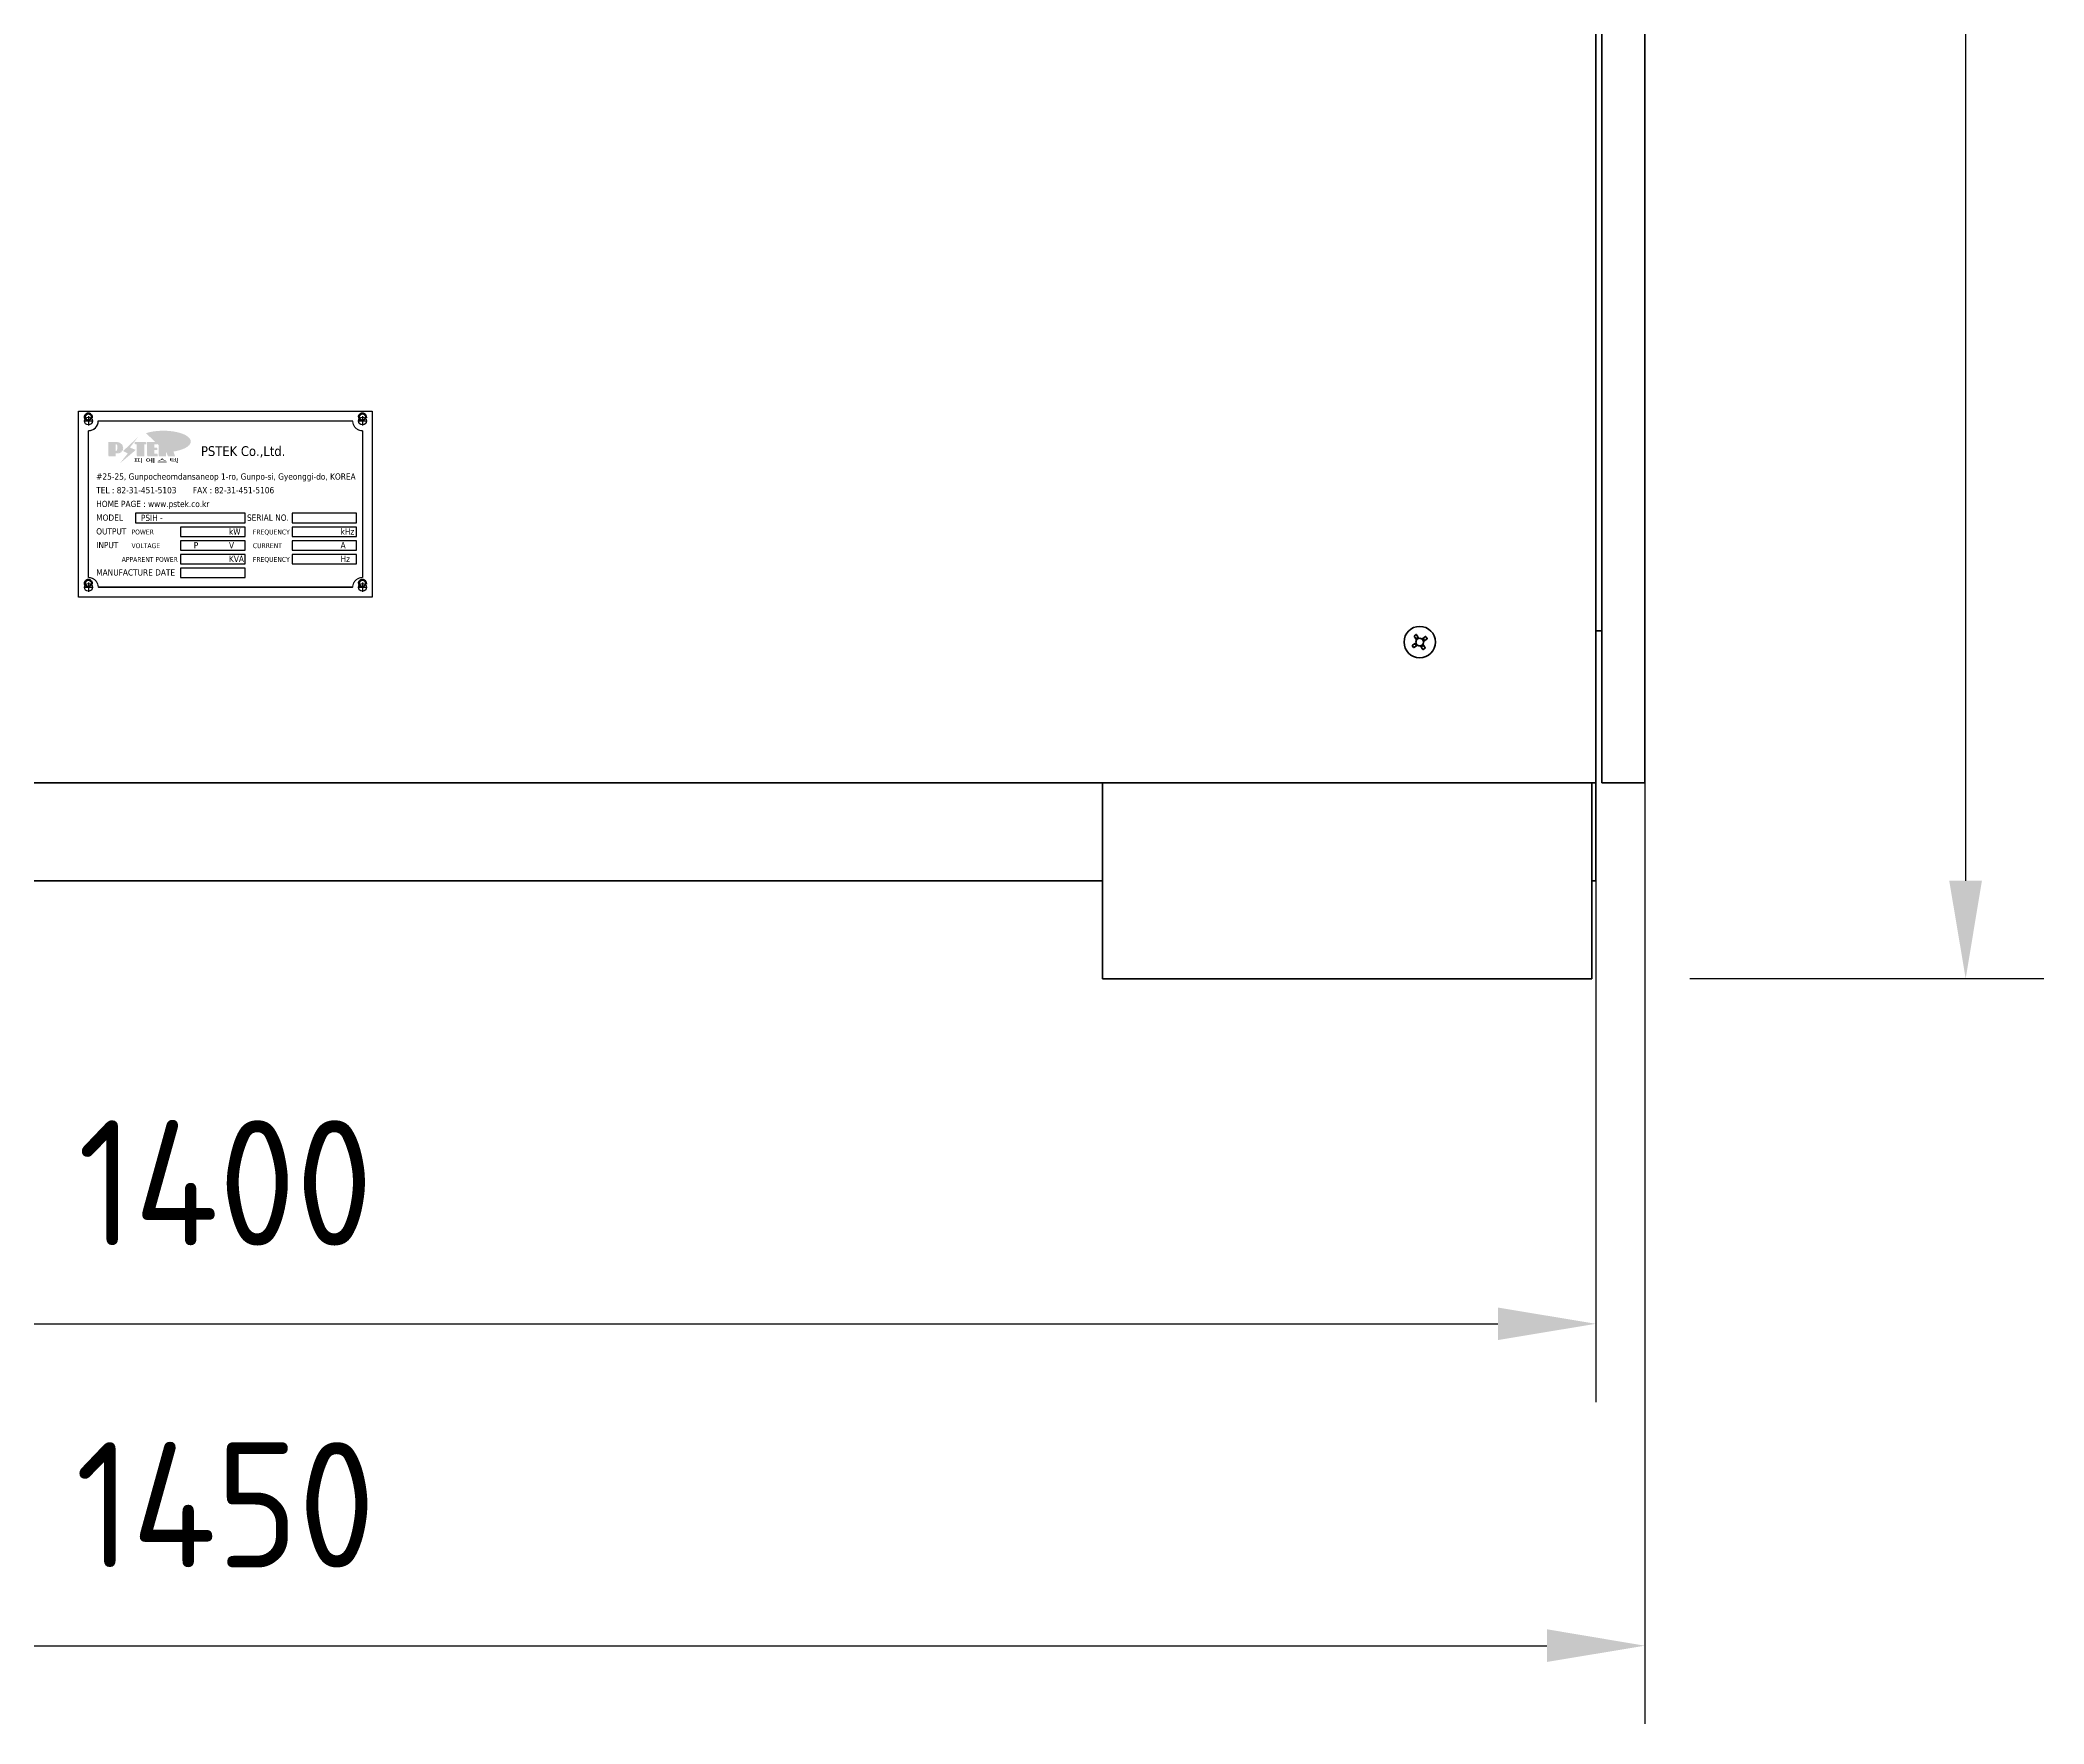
# Model space of a CAD drawing. Header units: millimetres. Extents: x 4969 to 37601, y -771 to 6478.
# Drawn here: x 19585 to 20608, y 1286 to 2146 of the extents above; entities that cross this region are included whole.
import ezdxf

# ---------------------------------------------------------------- set-up
doc = ezdxf.new("R2010")
doc.units = ezdxf.units.MM
doc.header["$LTSCALE"] = 7
doc.header["$MEASUREMENT"] = 0
doc.linetypes.add('CENTER', pattern=[2, 1.25, -0.25, 0.25, -0.25])
doc.layers.get('0').update_dxf_attribs({"linetype": 'CONTINUOUS'})
doc.layers.get('Defpoints').update_dxf_attribs({"linetype": 'CONTINUOUS'})
doc.layers.add('line', color=3, linetype='CONTINUOUS')
doc.layers.add('가시적인 것(ISO)', color=3, linetype='CONTINUOUS', lineweight=40)
doc.layers.add('가시적인 좁은 것(ISO)', color=3, linetype='CONTINUOUS', lineweight=35)
doc.styles.add('HAN', font='')
doc.styles.get("Standard").update_dxf_attribs({"font": 'ISOCP'})
doc.styles.get('HAN').set_extended_font_data('GulimChe')
doc.dimstyles.new('PS-20', dxfattribs={"dimscale": 20, "dimtxt": 3.2, "dimasz": 2.5, "dimexe": 2, "dimexo": 2.5, "dimgap": 2, "dimtad": 1, "dimtoh": 1, "dimrnd": 0.05, "dimzin": 12, "dimdsep": 46, "dimtxsty": 'Standard', "dimcen": 0, "dimclrt": 2, "dimazin": 3, "dimtfac": 1, "dimtofl": 0, "dimtmove": 0, "dimatfit": 3, "dimfxl": 0, "dimtolj": 1, "dimtzin": 0, "dimarcsym": 0})

# ---------------------------------------------------------------- blocks, each defined once
blk = doc.blocks.new('A$C4401570D')
at = {"layer": 'line'}
h = blk.add_hatch(color=250, dxfattribs=at)
h.paths.add_polyline_path([(13.9, -11.9), (14.1, -11.9, -0.129793), (14.5, -12, 0.221832), (13.8, -11.7), (13.6, -11.7), (13.6, -15.4), (13.8, -15.4, 0.02048), (13.9, -15.4)], flags=17)
h.paths.add_polyline_path([(13.9, -16.6), (15, -16.6, 0.72362), (16.6, -11.5, -0.679777), (14.7, -16.4), (13.6, -16.4), (13.6, -17.8), (10.4, -17.8), (10.4, -18), (13.9, -18)])
h.paths.add_polyline_path([(20.1, -16.6), (16.2, -21.5), (16.6, -21.1), (20.3, -16.4), (17.9, -15.3), (24.8, -8.8), (25.1, -8.4), (17.7, -15.4)])
h.paths.add_polyline_path([(23.9, -11.7), (23.9, -11.9), (24.7, -11.9), (24.7, -11.7)], flags=17)
h.paths.add_polyline_path([(28.5, -11.9), (29.6, -11.9), (29.6, -11), (29.3, -11), (29.3, -11.7), (28.2, -11.7), (28.2, -17.8), (24.9, -17.8), (24.9, -18), (28.5, -18)])
h.paths.add_polyline_path([(35.2, -13.8), (35, -13.8), (35, -14.6), (33.4, -14.6), (33.4, -16.8), (33.7, -16.8), (33.7, -14.8), (35.2, -14.8)])
h.paths.add_polyline_path([(35.4, -17), (35.2, -17), (35.2, -17.8), (30.2, -17.8), (30.2, -18), (35.4, -18)])
h.paths.add_polyline_path([(35.2, -11), (35, -11), (35, -11.7), (33.4, -11.7), (33.4, -13.6), (33.7, -13.6), (33.7, -11.9), (35.2, -11.9)])
h.paths.add_polyline_path([(39.7, -11), (39.4, -11), (39.4, -12.6), (39.7, -12.4)])
h.paths.add_polyline_path([(39.7, -15.5), (39.4, -14.8), (39.4, -17.8), (36.1, -17.8), (36.1, -18), (39.7, -18)])
h.paths.add_polyline_path([(44.1, -11), (43.6, -11), (42.1, -12.1), (43.9, -17.8), (40.6, -17.8), (40.7, -18), (44.2, -18), (42.4, -12.3)])
blk.add_hatch(color=5, dxfattribs=at).paths.add_polyline_path([(24.2, -14.8), (21.2, -13.6), (25.3, -8.2), (17.9, -15.3), (20.3, -16.4), (16.4, -21.4)])
h = blk.add_hatch(color=140, dxfattribs=at)
edge = h.paths.add_edge_path()
edge.add_ellipse((38.3, -10.5), major_axis=(-14, 0), ratio=0.39426, start_angle=111.5127, end_angle=334.469)
edge.add_ellipse((36.6, -10.9), major_axis=(-13, 0), ratio=0.40699, start_angle=121.3066, end_angle=327.7437, ccw=False)
edge.add_line((43.4, -15.4), (43.4, -15.6))
h = blk.add_hatch(color=1, dxfattribs=at)
h.paths.add_polyline_path([(13.6, -16.4), (14.7, -16.4, 1), (14.7, -10.8), (10.1, -10.8), (10.1, -17.8), (13.6, -17.8)])
h.paths.add_polyline_path([(13.6, -15.4), (13.6, -11.7), (13.8, -11.7, -0.414214), (14.7, -12.6), (14.7, -14.5, -0.414214), (13.8, -15.4)], flags=16)
h.paths.add_polyline_path([(28.2, -11.7), (29.3, -11.7), (29.3, -10.8), (23.6, -10.8), (23.6, -11.7), (24.7, -11.7), (24.7, -17.8), (28.2, -17.8)])
h.paths.add_polyline_path([(33.4, -14.6), (35, -14.6), (35, -13.6), (33.4, -13.6), (33.4, -11.7), (35, -11.7), (35, -10.8), (29.9, -10.8), (29.9, -17.8), (35.2, -17.8), (35.2, -16.8), (33.4, -16.8)])
h.paths.add_polyline_path([(39.4, -14.8), (40.5, -17.8), (43.9, -17.8), (42.1, -12.1), (43.8, -10.8), (42.2, -10.8), (39.4, -12.6), (39.4, -10.8), (35.9, -10.8), (35.9, -17.8), (39.4, -17.8)])
at = {"linetype": 'CENTER'}
for p, q in [((0, 2.4), (0, -2.4)), ((140, 2.4), (140, -2.4)), ((-2.4, 0), (2.4, 0)), ((137.6, 0), (142.4, 0)), ((-2.4, -85), (2.4, -85)), ((0, -82.6), (0, -87.4)), ((137.6, -85), (142.4, -85)), ((140, -82.6), (140, -87.4))]:
    blk.add_line(p, q, dxfattribs=at)
for points in [[(-5, 5), (145, 5), (145, -90), (-5, -90)], [(24, -52), (80, -52), (80, -47.2), (24, -47.2)], [(104, -52), (137, -52), (137, -47.2), (104, -47.2)], [(47, -59), (80, -59), (80, -54.2), (47, -54.2)], [(47, -66), (80, -66), (80, -61.2), (47, -61.2)], [(104, -59), (137, -59), (137, -54.2), (104, -54.2)], [(104, -66), (137, -66), (137, -61.2), (104, -61.2)], [(47, -73), (80, -73), (80, -68.2), (47, -68.2)], [(104, -73), (137, -73), (137, -68.2), (104, -68.2)], [(47, -80), (80, -80), (80, -75.2), (47, -75.2)]]:
    blk.add_lwpolyline(points, close=True)
at = {"const_width": 0.6}
for points in [[(0, -5, 0.414214), (5, 0)], [(140, -5, -0.414214), (135, 0)], [(0, -80, -0.414214), (5, -85)], [(140, -80, 0.414214), (135, -85)]]:
    blk.add_lwpolyline(points, format="xyb", dxfattribs=at)
for points in [[(5, 0), (135, 0)], [(0, -80), (0, -5)], [(140, -5), (140, -80)], [(135, -85), (5, -85)]]:
    blk.add_lwpolyline(points, dxfattribs=at)
for points in [[(0, -80), (0, -5)], [(5, 0), (135, 0)], [(140, -5), (140, -80)], [(135, -85), (5, -85)]]:
    blk.add_lwpolyline(points)
for centre in [(0, 0), (140, 0), (0, -85), (140, -85)]:
    blk.add_circle(centre, 2)
blk.add_arc((0, 0), 5, 270, 0)
at = {"attachment_point": 1, "style": 'HAN'}
for s, insert, char_height, width in [('{\\fHYGothic-Extra|b0|i0|c129|p18;\\W2;\\T1.2;피에스텍}', (23.1, -19.2), 2, 144.56), ('{\\fTahoma|b0|i0|c129|p34;PSTEK Co.,Ltd.}', (57.5, -12.9), 5, 144.56), ('{\\fTahoma|b0|i0|c129|p34;#25-25, Gunpocheomdansaneop 1-ro, Gunpo-si, Gyeonggi-do, KOREA}', (4, -26.8), 3.2, 180.7), ('{\\fTahoma|b0|i0|c129|p34;TEL : 82-31-451-5103       FAX : 82-31-451-5106}', (4, -33.8), 3.2, 180.7), ('{\\fTahoma|b0|i0|c129|p34;HOME PAGE : www.pstek.co.kr}', (4, -40.8), 3.2, 180.7), ('{\\fTahoma|b0|i0|c129|p34;MODEL}', (4, -47.8), 3.2, 180.7), ('{\\fTahoma|b0|i0|c129|p34;PSIH - }', (26.8, -47.9), 3.2, 180.7), ('{\\fTahoma|b0|i0|c129|p34;SERIAL NO.}', (81, -47.8), 3.2, 180.7), ('{\\fTahoma|b0|i0|c129|p34;OUTPUT}', (4, -54.8), 3.2, 180.7), ('{\\fTahoma|b0|i0|c129|p34;POWER}', (22, -55.5), 2.5, 180.7), ('{\\fTahoma|b0|i0|c129|p34;kW}', (71.8, -54.9), 3.2, 180.7), ('{\\fTahoma|b0|i0|c129|p34;FREQUENCY}', (84, -55.5), 2.5, 180.7), ('{\\fTahoma|b0|i0|c129|p34;kHz}', (128.8, -54.9), 3.2, 180.7), ('{\\fTahoma|b0|i0|c129|p34;INPUT}', (4, -61.8), 3.2, 180.7), ('{\\fTahoma|b0|i0|c129|p34;APPARENT POWER}', (17, -69.5), 2.5, 180.7), ('{\\fTahoma|b0|i0|c129|p34;VOLTAGE}', (22, -62.5), 2.5, 180.7), ('{\\fTahoma|b0|i0|c129|p34;P}', (53.8, -61.9), 3.2, 180.7), ('{\\fTahoma|b0|i0|c129|p34;V}', (71.8, -61.9), 3.2, 180.7), ('{\\fTahoma|b0|i0|c129|p34;KVA}', (71.8, -68.9), 3.2, 180.7), ('{\\fTahoma|b0|i0|c129|p34;CURRENT}', (84, -62.5), 2.5, 180.7), ('{\\fTahoma|b0|i0|c129|p34;FREQUENCY}', (84, -69.5), 2.5, 180.7), ('{\\fTahoma|b0|i0|c129|p34;A}', (128.8, -61.9), 3.2, 180.7), ('{\\fTahoma|b0|i0|c129|p34;Hz}', (128.8, -68.9), 3.2, 180.7), ('{\\fTahoma|b0|i0|c129|p34;MANUFACTURE DATE}', (4, -75.8), 3.2, 180.7)]:
    blk.add_mtext(s, dxfattribs=dict(at, insert=insert, char_height=char_height, width=width))
blk = doc.blocks.new('*D198')
at = {"color": 0, "lineweight": -2}
for p, q in [((20404.6, 1886.7), (20404.6, 1285.8)), ((18954.6, 1716.7), (18954.6, 1285.8)), ((19004.6, 1325.8), (20354.6, 1325.8))]:
    blk.add_line(p, q, dxfattribs=at)
at = {"color": 0}
for points in [[(19004.6, 1334.2), (19004.6, 1317.5), (18954.6, 1325.8)], [(20354.6, 1334.2), (20354.6, 1317.5), (20404.6, 1325.8)]]:
    blk.add_solid(points, dxfattribs=at)
at = {"layer": 'Defpoints', "color": 0}
for p in [(20404.6, 1936.7), (18954.6, 1766.7), (20404.6, 1325.8)]:
    blk.add_point(p, dxfattribs=at)
at = {"color": 2, "insert": (19679.6, 1397.8), "char_height": 64, "attachment_point": 5}
blk.add_mtext('\\A1;1450', dxfattribs=at)
blk = doc.blocks.new('*D200')
at = {"color": 0, "lineweight": -2}
for p, q in [((18979.6, 1716.7), (18979.6, 1450.3)), ((20379.6, 1716.7), (20379.6, 1450.3)), ((19029.6, 1490.3), (20329.6, 1490.3))]:
    blk.add_line(p, q, dxfattribs=at)
at = {"color": 0}
for points in [[(19029.6, 1498.6), (19029.6, 1482), (18979.6, 1490.3)], [(20329.6, 1498.6), (20329.6, 1482), (20379.6, 1490.3)]]:
    blk.add_solid(points, dxfattribs=at)
at = {"layer": 'Defpoints', "color": 0}
for p in [(18979.6, 1766.7), (20379.6, 1766.7), (20379.6, 1490.3)]:
    blk.add_point(p, dxfattribs=at)
at = {"color": 2, "insert": (19679.6, 1562.3), "char_height": 64, "attachment_point": 5}
blk.add_mtext('\\A1;1400', dxfattribs=at)
blk = doc.blocks.new('*D206')
at = {"color": 0, "lineweight": -2}
for p, q in [((20419.6, 3781.7), (20608.5, 3781.7)), ((20568.5, 1716.7), (20568.5, 3731.7)), ((20427.6, 1666.7), (20608.5, 1666.7))]:
    blk.add_line(p, q, dxfattribs=at)
at = {"color": 0}
for points in [[(20560.1, 3731.7), (20576.8, 3731.7), (20568.5, 3781.7)], [(20560.1, 1716.7), (20576.8, 1716.7), (20568.5, 1666.7)]]:
    blk.add_solid(points, dxfattribs=at)
at = {"layer": 'Defpoints', "color": 0}
for p in [(20369.6, 3781.7), (20568.5, 3781.7), (20377.6, 1666.7)]:
    blk.add_point(p, dxfattribs=at)
at = {"color": 2, "insert": (20496.5, 2724.2), "char_height": 64, "attachment_point": 5, "rotation": 90}
blk.add_mtext('\\A1;2115', dxfattribs=at)

msp = doc.modelspace()

# ---------------------------------------------------------------- linework, layer by layer
at = {"layer": '가시적인 것(ISO)'}
for p, q in [((20382.629, 1766.667), (20382.629, 3716.667)), ((20404.629, 3716.667), (20404.629, 1766.667)), ((20379.629, 1768.667), (20379.629, 2646.167)), ((19611.129, 1954.281), (19611.129, 1953.052)), ((20286.897, 1841.842), (20287.851, 1842.459)), ((20288.047, 1842.417), (20289.25, 1840.559)), ((20379.629, 1844.367), (20382.629, 1844.367)), ((20286.454, 1835.935), (20285.836, 1836.889)), ((20285.879, 1837.085), (20287.737, 1838.288)), ((20288.508, 1837.096), (20286.65, 1835.893)), ((20288.058, 1839.788), (20286.855, 1841.646)), ((20287.917, 1836.73), (20287.161, 1837.898)), ((20287.692, 1840.379), (20288.86, 1841.135)), ((20291.211, 1834.917), (20290.008, 1836.775)), ((20291.566, 1836.955), (20290.398, 1836.199)), ((20290.75, 1840.238), (20292.608, 1841.441)), ((20291.2, 1837.546), (20292.403, 1835.688)), ((20291.341, 1840.604), (20292.097, 1839.436)), ((20292.361, 1835.492), (20291.407, 1834.875)), ((20293.379, 1840.249), (20291.521, 1839.046)), ((20292.804, 1841.399), (20293.421, 1840.445)), ((20379.629, 1766.667), (18979.629, 1766.667)), ((20127.629, 1766.667), (20127.629, 1666.667)), ((20377.629, 1766.667), (20377.629, 1666.667)), ((20379.629, 1766.667), (20379.629, 1768.667)), ((20379.629, 1760.267), (20379.629, 1766.667)), ((20382.629, 1766.667), (20404.629, 1766.667)), ((20379.629, 1760.267), (20379.629, 1723.067)), ((20379.629, 1716.667), (20379.629, 1723.067)), ((20127.629, 1716.667), (19231.629, 1716.667)), ((20379.629, 1716.667), (20377.629, 1716.667)), ((20127.629, 1666.667), (20377.629, 1666.667))]:
    msp.add_line(p, q, dxfattribs=at)
for centre, radius in [((19609.629, 1953.667), 1.621), ((19749.629, 1953.667), 1.621), ((19609.629, 1868.667), 1.621), ((19749.629, 1868.667), 1.621), ((20289.629, 1838.667), 8), ((20289.629, 1838.667), 8)]:
    msp.add_circle(centre, radius, dxfattribs=at)
for centre, radius, start, end in [((20287.928, 1842.34), 0.142, 32.916323, 122.916323), ((20285.956, 1836.966), 0.142, 122.916323, 212.916323), ((20286.573, 1836.012), 0.142, 212.916323, 302.916323), ((20286.974, 1841.723), 0.142, 122.916323, 212.916323), ((20287.172, 1837.906), 0.0142, 122.916323, 212.916323), ((20287.699, 1840.367), 0.0142, 122.916323, 212.916323), ((20289.629, 1838.667), 1.93, 144.500985, 191.331661), ((20289.629, 1838.667), 1.93, 191.331661, 234.500986), ((20287.929, 1836.737), 0.0142, 212.916323, 302.916323), ((20289.629, 1838.667), 1.93, 101.331661, 144.500985), ((20289.629, 1838.667), 1.93, 234.500985, 281.331661), ((20288.868, 1841.123), 0.0142, 32.916323, 122.916323), ((20289.629, 1838.667), 1.93, 54.500985, 101.331661), ((20289.629, 1838.667), 1.93, 281.331659, 324.500985), ((20290.39, 1836.21), 0.0142, 212.916323, 302.916323), ((20289.629, 1838.667), 1.93, 11.331661, 54.500985), ((20289.629, 1838.667), 1.93, 324.500985, 11.331661), ((20291.33, 1834.994), 0.142, 212.916323, 302.916323), ((20291.329, 1840.596), 0.0142, 32.916323, 122.916323), ((20291.558, 1836.967), 0.0142, 302.916323, 32.916323), ((20292.085, 1839.428), 0.0142, 302.916323, 32.916323), ((20292.284, 1835.611), 0.142, 302.916323, 32.916323), ((20292.685, 1841.322), 0.142, 32.916323, 122.916323), ((20293.302, 1840.368), 0.142, 302.916323, 32.916323)]:
    msp.add_arc(centre, radius, start, end, dxfattribs=at)
at = {"layer": '가시적인 좁은 것(ISO)'}
for centre in [(19609.629, 1953.667), (19749.629, 1953.667), (19609.629, 1868.667), (19749.629, 1868.667)]:
    msp.add_arc(centre, 2, 350, 260, dxfattribs=at)

# ---------------------------------------------------------------- block references
msp.add_blockref('A$C4401570D', (19609.629, 1951.667))

# ---------------------------------------------------------------- dimensions: what is measured, and where the dimension line sits
dim = msp.add_linear_dim(base=(20568.467, 3781.667), p1=(20377.629, 1666.667), p2=(20369.629, 3781.667), angle=90, dimstyle='PS-20')
dim.commit()
dim.dimension.update_dxf_attribs({"geometry": '*D206', "text_midpoint": (20496.461, 2724.167)})
for base, p1, p2, picture, middle in [((20404.629, 1325.822), (18954.629, 1766.667), (20404.629, 1936.667), '*D198', (19679.629, 1397.822)), ((20379.629, 1490.296), (18979.629, 1766.667), (20379.629, 1766.667), '*D200', (19679.629, 1562.296))]:
    dim = msp.add_linear_dim(base=base, p1=p1, p2=p2, dimstyle='PS-20')
    dim.commit()
    dim.dimension.update_dxf_attribs({"geometry": picture, "text_midpoint": middle})

doc.saveas('drawing.dxf')
